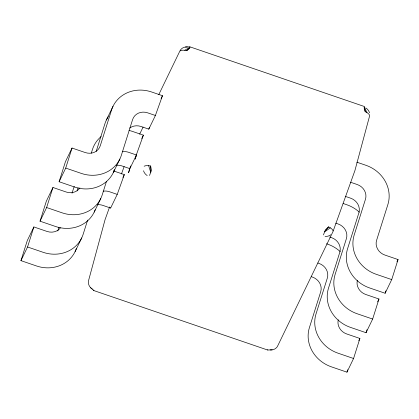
<?xml version="1.0" encoding="UTF-8"?>
<svg xmlns="http://www.w3.org/2000/svg" width="419" height="419" viewBox="0 0 419 419"><rect width="100%" height="100%" fill="white"/><g stroke="black" fill="none" stroke-linecap="round" stroke-linejoin="round"><path stroke-width="0.63" d="M93.804 290.074L93.762 290.545L267.673 350.033L272.193 349.849M267.715 349.566L267.804 350.001M185.408 47.028L189.927 46.839L364.383 106.515L364.121 107.929L365.216 111.695L366.95 112.601A8.218 3.582 15.2 0 1 369.663 115.717L354.919 170.57L332.943 231.691L278.038 345.209L277.148 346.906L275.817 348.299A8.218 7.495 25.8 0 1 270.14 349.907M76.347 248.561A32.865 29.969 25.8 0 1 36.474 265.95L20.95 260.639L27.272 240.6L33.876 226.941L47.069 231.456A12.324 11.24 25.8 0 0 60.483 227.821M20.95 260.639L27.554 246.985L33.876 226.941M95.207 209.725A32.865 29.969 25.8 0 1 55.554 226.496L40.03 221.185L46.352 201.146L52.956 187.487L66.15 192.002A12.324 11.24 25.8 0 0 79.909 187.89M40.03 221.185L46.635 207.531L52.956 187.487M114.507 169.653A32.865 29.969 25.8 0 1 74.64 187.042L59.11 181.736L65.432 161.692L72.037 148.033L85.235 152.547A12.324 11.24 25.8 0 0 100.261 145.791L111.548 110.003A32.865 29.969 25.8 0 1 151.626 91.991L162.472 95.7L155.48 115.241A8.239 7.516 25.8 0 0 155.402 115.487L148.792 129.146L141.025 126.486A12.324 11.24 25.8 0 0 129.717 128.036M59.11 181.736L65.72 168.077L72.037 148.033M57.827 230.953L58.995 227.25M72.021 193.227L73.383 188.911A32.865 29.969 25.8 0 1 74.289 186.455M77.106 190.881L78.075 187.796M91.3 153.16L92.463 149.457A32.865 29.969 25.8 0 1 101.141 136.563M96.187 151.427L104.944 123.657A32.865 29.969 25.8 0 1 108.338 116.613M87.629 220.09L83.156 234.284A32.865 29.969 25.8 0 1 43.078 252.296L27.554 246.985M106.52 181.254L102.236 194.83A32.865 29.969 25.8 0 1 62.159 212.842L46.635 207.531M129.01 130.435A32.865 29.969 25.8 0 1 132.54 131.446L143.392 135.154L136.4 154.695A8.239 7.516 25.8 0 0 136.243 155.192L135.175 159.089L136.468 154.993L129.864 168.648L128.57 172.748L129.639 168.847A8.239 7.516 25.8 0 1 129.796 168.349L130.67 165.908M311.249 276.676L312.443 277.085A12.324 11.24 25.8 0 1 320.703 291.807L309.416 327.595A32.865 29.969 25.8 0 0 331.439 366.85L346.963 372.161L347.728 369.731M346.963 372.161L353.568 358.502L359.89 338.458L346.691 333.948A12.324 11.24 25.8 0 1 338.274 319.791M329.732 237.018L331.523 237.631A12.324 11.24 25.8 0 1 339.783 252.353L328.501 288.141A32.865 29.969 25.8 0 0 350.52 327.396L366.044 332.707L367.002 329.669M366.044 332.707L372.648 319.048L378.97 299.009L365.771 294.494A12.324 11.24 25.8 0 1 357.355 280.337M345.23 196.338L350.609 198.177A12.324 11.24 25.8 0 1 358.863 212.899L347.581 248.687A32.865 29.969 25.8 0 0 369.6 287.942L385.124 293.253L385.894 290.823M385.124 293.253L391.728 279.593L398.05 259.555L384.857 255.04A12.324 11.24 25.8 0 1 376.597 240.317L387.879 204.53A32.865 29.969 25.8 0 0 365.86 165.275L356.82 162.179M113.46 170.9L124.312 174.608L117.32 194.144A8.239 7.516 25.8 0 0 117.236 194.395L110.632 208.049L102.865 205.394A12.324 11.24 25.8 0 0 97.208 204.755M149.316 127.675L148.876 128.895A8.239 7.516 25.8 0 0 148.792 129.146M109.61 206.96L105.054 219.682L88.608 280.416L88.362 282.327L88.645 284.271A8.218 7.495 25.8 0 0 92.295 289.068M121.479 173.953L124.118 166.621M149.536 175.451L151.427 170.428L150.662 165.987L148.635 165.688A8.218 3.059 15.5 0 0 144.141 166.254M323.452 234.944L325.343 229.916L328.59 226.852L330.303 227.826A8.218 3.09 19.8 0 1 333.037 230.869M106.384 120.012L112.989 106.358M75.106 251.589L81.71 237.929M94.186 212.134L100.796 198.475M113.271 172.68L119.876 159.021M139.663 134.164L143.083 127.093M158.759 94.684L179.562 51.663L180.453 49.971L181.783 48.578A8.218 7.495 25.8 0 1 187.461 46.97M122.935 177.457L124.312 174.608M141.742 138.569L143.392 135.154M161.095 98.549L162.472 95.7M358.784 340.736L359.89 338.458M377.592 301.853L378.97 299.009M396.95 261.828L398.05 259.555M328.59 226.852L324.657 231.827L330.303 227.826M180.228 50.914A8.218 3.614 19.6 0 1 184.742 50.275L186.748 50.647L189.886 47.31L189.797 46.876M186.748 50.647L189.666 48.253L189.886 47.31L184.742 50.275M93.893 290.508L90.677 287.759M155.402 115.487L147.635 112.831A12.324 11.24 25.8 0 0 132.603 119.583L121.321 155.376A32.865 29.969 25.8 0 1 81.244 173.387L65.72 168.077M350.64 182.27L357.213 184.522A12.324 11.24 25.8 0 1 365.468 199.24L354.186 235.033A32.865 29.969 25.8 0 0 376.204 274.288L391.728 279.593M343.161 203.493L346.78 204.729A32.865 29.969 25.8 0 1 359.355 212.171M136.316 154.941L128.549 152.286A12.324 11.24 25.8 0 0 122.275 151.73M335.739 223.159L338.133 223.976A12.324 11.24 25.8 0 1 346.387 238.694L335.106 274.487A32.865 29.969 25.8 0 0 357.124 313.737L372.648 319.048M129.864 168.648L121.945 165.94A12.324 11.24 25.8 0 0 116.288 165.301M326.49 243.769L327.7 244.183A32.865 29.969 25.8 0 1 340.275 251.625M117.236 194.395L109.469 191.74A12.324 11.24 25.8 0 0 103.194 191.184M317.853 263.017L319.048 263.431A12.324 11.24 25.8 0 1 327.307 278.148L316.02 313.941A32.865 29.969 25.8 0 0 338.044 353.191L353.568 358.502M366.95 112.601L364.341 106.986L365.216 111.695M148.635 165.688L150.746 172.34L150.662 165.987M110.632 208.049A8.239 7.516 25.8 0 1 110.716 207.803M365.845 107.992A8.218 7.495 25.8 0 1 369.5 112.79M147.2 175.551A8.218 7.495 25.8 0 1 143.544 170.753M330.717 234.776A8.218 7.495 25.8 0 1 325.044 236.384"/></g></svg>
